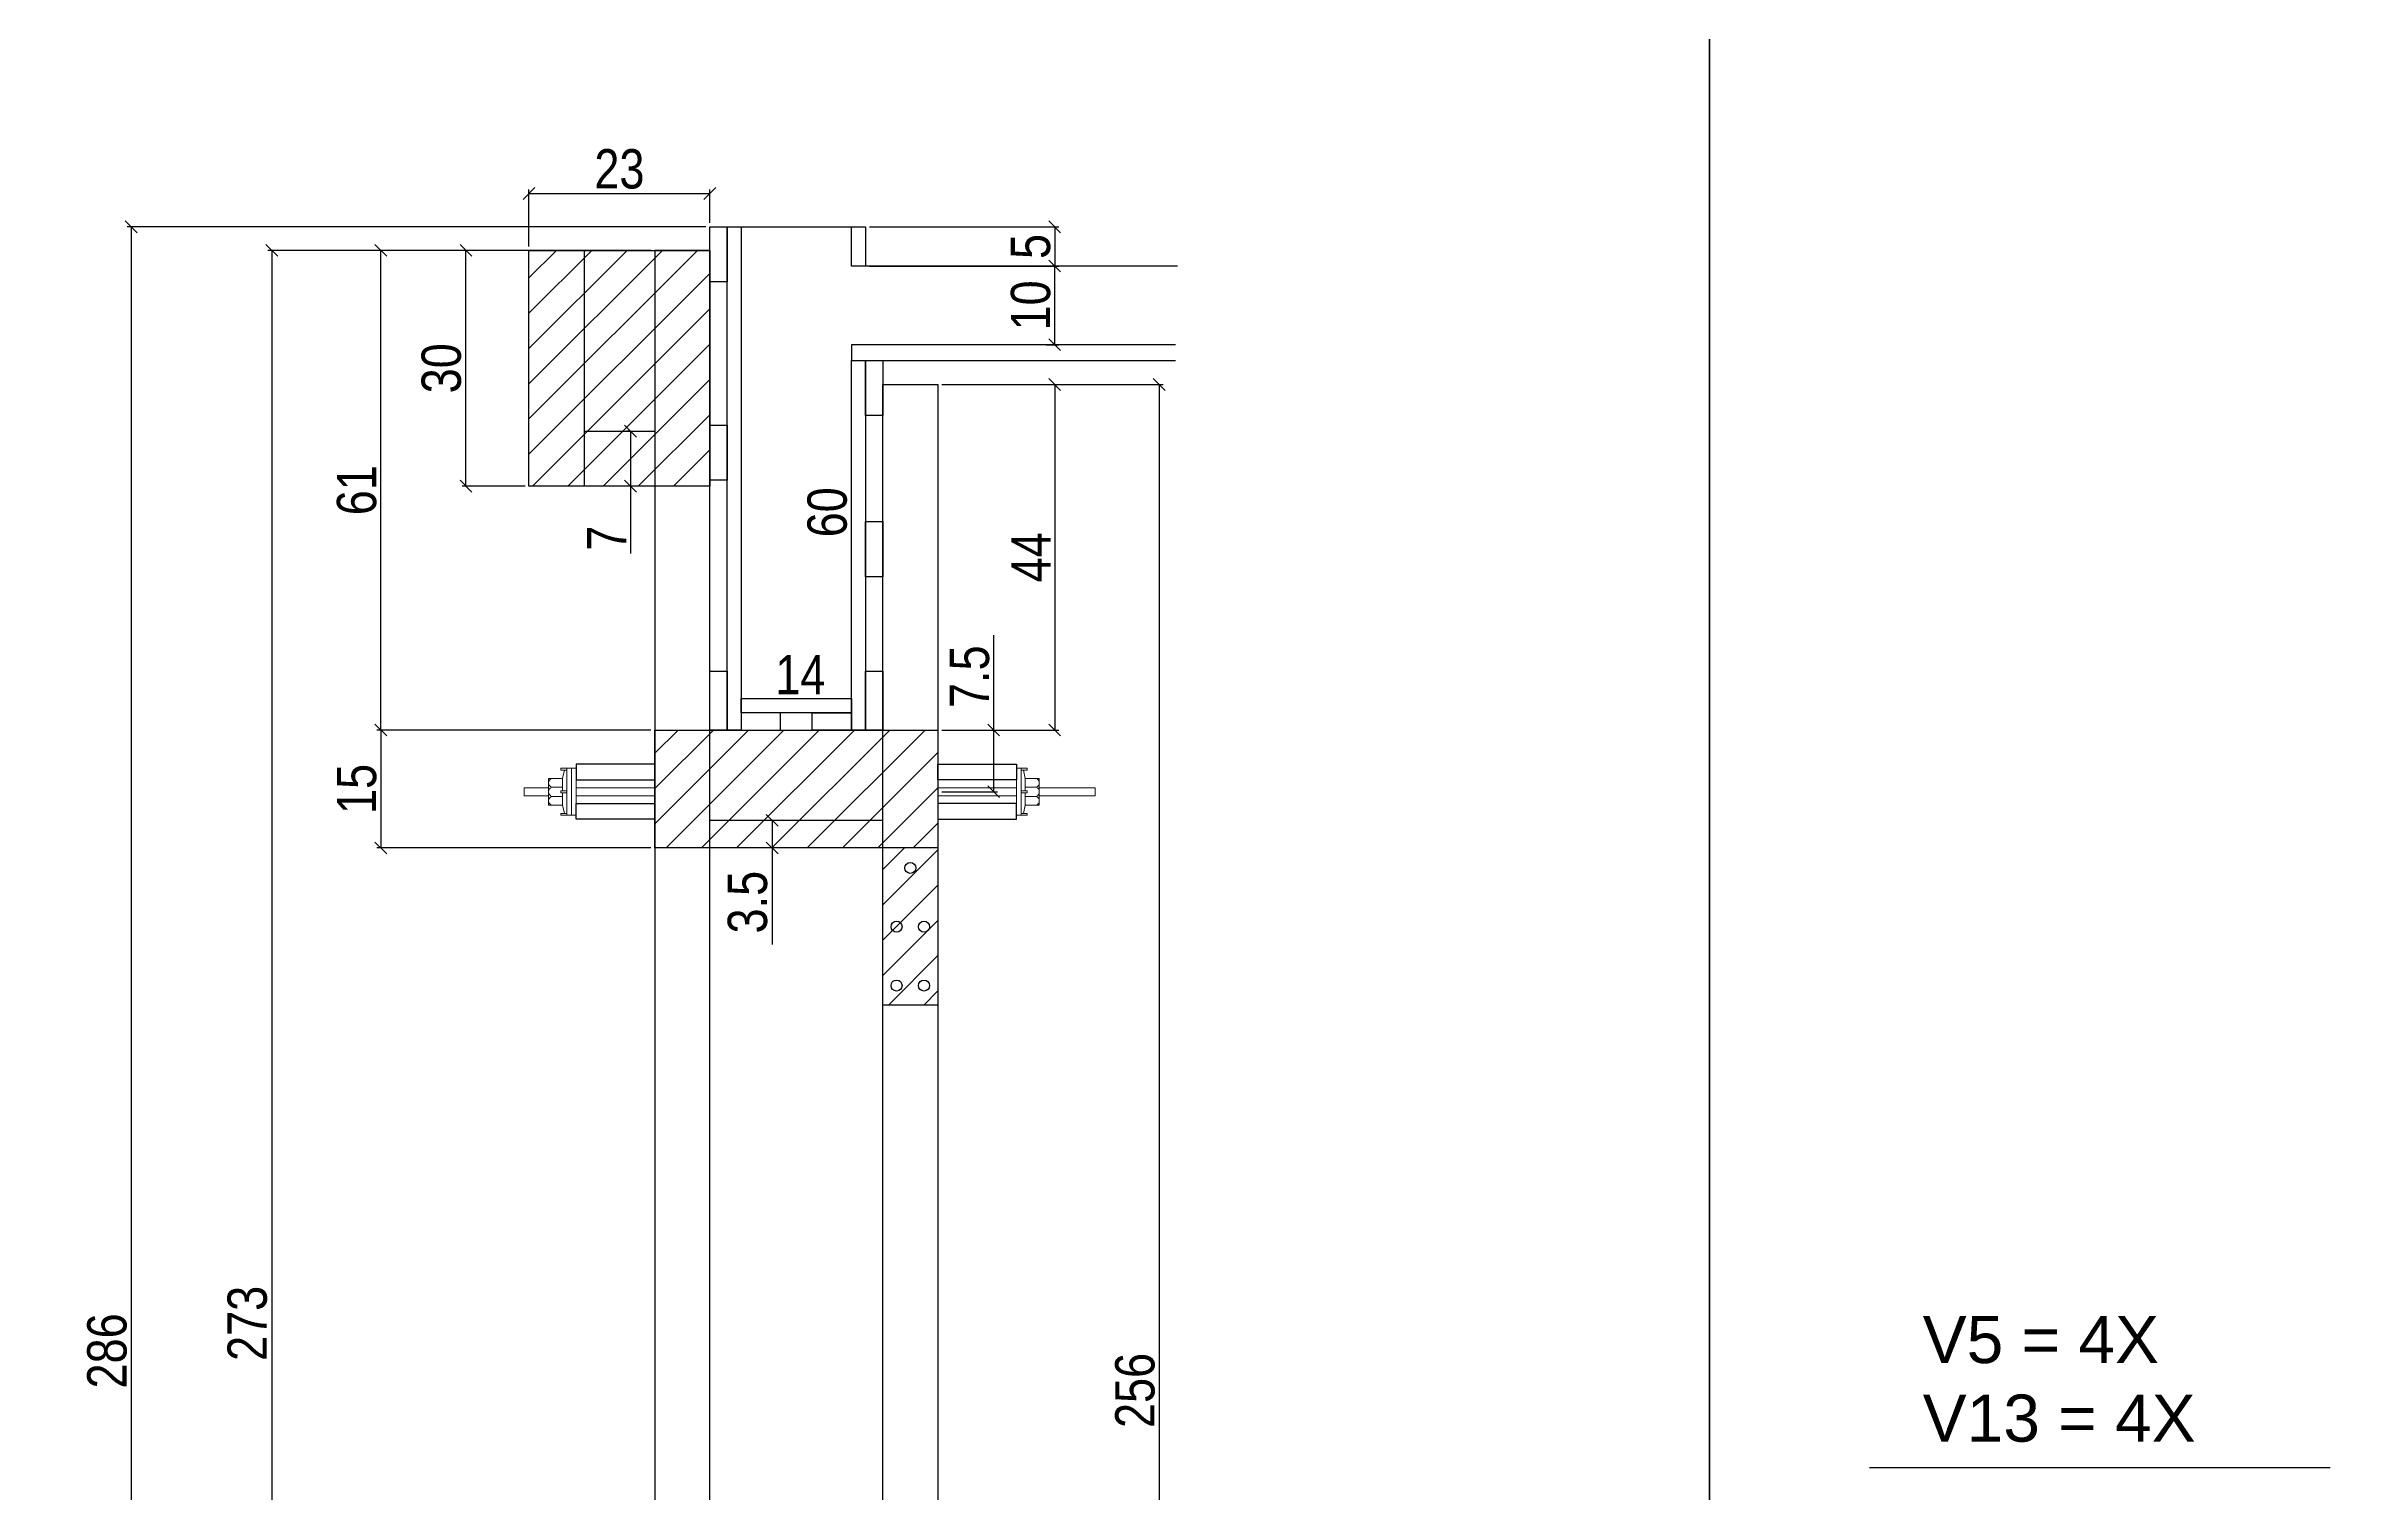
# Model space of a CAD drawing. Extents: x 15230 to 29563, y 3128 to 7338.
# Drawn here: x 16537 to 17124, y 4059 to 4427 of the extents above; entities that cross this region are included whole.
import ezdxf

# ---------------------------------------------------------------- set-up
doc = ezdxf.new("R2010")
doc.units = 0
doc.layers.add('BARRA_ANCORAGEM', color=1, linetype='Continuous', lineweight=15)
for name, color, linetype in [('COTA', 241, 'Continuous'), ('TIRAS REESCORAMENTO', 252, 'Continuous'), ('VIGAS', 3, 'Continuous')]:
    doc.layers.add(name, color=color, linetype=linetype)
doc.styles.add('COTA TECNICA 2X', font='techl___.ttf', dxfattribs={"height": 10})
doc.styles.add('R80-50', font='arial.ttf', dxfattribs={"height": 10})
doc.dimstyles.new('SECAO', dxfattribs={"dimscale": 0.333333, "dimtxt": 5, "dimasz": 9, "dimexe": 3, "dimexo": 3, "dimgap": 3, "dimtad": 1, "dimdec": 1, "dimlfac": 0.5, "dimzin": 12, "dimdsep": 46, "dimtxsty": 'COTA TECNICA 2X', "dimblk1": 'OBLIQUE', "dimblk2": 'OBLIQUE', "dimsah": 1, "dimcen": 0.9, "dimclrd": 4, "dimclre": 4, "dimclrt": 240, "dimadec": 1, "dimazin": 3, "dimtfac": 1, "dimtdec": 1, "dimtmove": 0, "dimatfit": 3, "dimfxl": 1, "dimtolj": 1, "dimtzin": 12, "dimarcsym": 0})

# ---------------------------------------------------------------- blocks, each defined once
blk = doc.blocks.new('_Oblique')
at = {"color": 0, "linetype": 'ByBlock', "lineweight": -2}
blk.add_line((-0.5, -0.5), (0.5, 0.5), dxfattribs=at)
blk = doc.blocks.new('*D153')
at = {"layer": 'COTA', "color": 4, "lineweight": -2, "transparency": 16777216}
for p, q in [((16691.1, 4374.7), (16593.69, 4374.7)), ((16594.69, 4374.7), (16594.69, 3828.6)), ((16691.1, 3828.6), (16593.69, 3828.6))]:
    blk.add_line(p, q, dxfattribs=at)
at = {"layer": 'DEFPOINTS', "color": 0, "transparency": 16777216}
for p in [(16692.1, 4374.7), (16594.69, 3828.6), (16692.1, 3828.6)]:
    blk.add_point(p, dxfattribs=at)
at = {"layer": 'COTA', "color": 4, "lineweight": -2, "transparency": 16777216, "xscale": 3, "yscale": 3, "zscale": 3}
for p, rotation in [((16594.69, 4374.7), 90), ((16594.69, 3828.6), 270)]:
    blk.add_blockref('_Oblique', p, dxfattribs=dict(at, rotation=rotation))
at = {"layer": 'COTA', "color": 240, "transparency": 16777216, "insert": (16588.47, 4101.65), "char_height": 10, "attachment_point": 5, "rotation": 90, "style": 'COTA TECNICA 2X'}
blk.add_mtext('\\A1;273', dxfattribs=at)
blk = doc.blocks.new('*D159')
at = {"layer": 'COTA', "color": 4, "lineweight": -2, "transparency": 16777216}
for p, q in [((16691.1, 4374.7), (16621.4, 4374.7)), ((16622.4, 4252.65), (16622.4, 4374.7)), ((16691.1, 4252.65), (16621.4, 4252.65))]:
    blk.add_line(p, q, dxfattribs=at)
at = {"layer": 'DEFPOINTS', "color": 0, "transparency": 16777216}
for p in [(16622.4, 4374.7), (16692.1, 4374.7), (16692.1, 4252.65)]:
    blk.add_point(p, dxfattribs=at)
at = {"layer": 'COTA', "color": 4, "lineweight": -2, "transparency": 16777216, "xscale": 3, "yscale": 3, "zscale": 3}
for p, rotation in [((16622.4, 4374.7), 90), ((16622.4, 4252.65), 270)]:
    blk.add_blockref('_Oblique', p, dxfattribs=dict(at, rotation=rotation))
at = {"layer": 'COTA', "color": 240, "transparency": 16777216, "insert": (16616.3, 4313.67), "char_height": 10, "attachment_point": 5, "rotation": 90, "style": 'COTA TECNICA 2X'}
blk.add_mtext('\\A1;61', dxfattribs=at)
blk = doc.blocks.new('*D160')
at = {"layer": 'COTA', "color": 4, "lineweight": -2, "transparency": 16777216}
for p, q in [((16765.1, 4340.57), (16794.85, 4340.57)), ((16793.85, 4340.57), (16793.85, 4252.65)), ((16765.1, 4252.65), (16794.85, 4252.65))]:
    blk.add_line(p, q, dxfattribs=at)
at = {"layer": 'DEFPOINTS', "color": 0, "transparency": 16777216}
for p in [(16764.1, 4340.57), (16764.1, 4252.65), (16793.85, 4252.65)]:
    blk.add_point(p, dxfattribs=at)
at = {"layer": 'COTA', "color": 4, "lineweight": -2, "transparency": 16777216, "xscale": 3, "yscale": 3, "zscale": 3}
for p, rotation in [((16793.85, 4340.57), 90), ((16793.85, 4252.65), 270)]:
    blk.add_blockref('_Oblique', p, dxfattribs=dict(at, rotation=rotation))
at = {"layer": 'COTA', "color": 240, "transparency": 16777216, "insert": (16787.78, 4296.61), "char_height": 10, "attachment_point": 5, "rotation": 90, "style": 'COTA TECNICA 2X'}
blk.add_mtext('\\A1;44', dxfattribs=at)
blk = doc.blocks.new('*D161')
at = {"layer": 'COTA', "color": 4, "lineweight": -2, "transparency": 16777216}
for p, q in [((16705.1, 4380.7), (16557.9, 4380.7)), ((16558.9, 4380.7), (16558.9, 3808.6)), ((16691.1, 3808.6), (16557.9, 3808.6))]:
    blk.add_line(p, q, dxfattribs=at)
at = {"layer": 'DEFPOINTS', "color": 0, "transparency": 16777216}
for p in [(16706.1, 4380.7), (16558.9, 3808.6), (16692.1, 3808.6)]:
    blk.add_point(p, dxfattribs=at)
at = {"layer": 'COTA', "color": 4, "lineweight": -2, "transparency": 16777216, "xscale": 3, "yscale": 3, "zscale": 3}
for p, rotation in [((16558.9, 4380.7), 90), ((16558.9, 3808.6), 270)]:
    blk.add_blockref('_Oblique', p, dxfattribs=dict(at, rotation=rotation))
at = {"layer": 'COTA', "color": 240, "transparency": 16777216, "insert": (16552.78, 4094.65), "char_height": 10, "attachment_point": 5, "rotation": 90, "style": 'COTA TECNICA 2X'}
blk.add_mtext('\\A1;286', dxfattribs=at)
blk = doc.blocks.new('*D163')
at = {"layer": 'DEFPOINTS', "color": 0, "transparency": 16777216}
for p in [(16729.14, 4380.7), (16742.1, 4380.7), (16729.14, 4260.65)]:
    blk.add_point(p, dxfattribs=at)
at = {"layer": 'COTA', "color": 240, "transparency": 16777216, "insert": (16736, 4308.05), "char_height": 10, "attachment_point": 5, "rotation": 90, "style": 'COTA TECNICA 2X'}
blk.add_mtext('\\A1;60', dxfattribs=at)
blk = doc.blocks.new('*D164')
at = {"layer": 'DEFPOINTS', "color": 0, "transparency": 16777216}
for p in [(16714.1, 4260.65), (16742.1, 4260.65), (16742.1, 4260.65)]:
    blk.add_point(p, dxfattribs=at)
at = {"layer": 'COTA', "color": 240, "transparency": 16777216, "insert": (16729.14, 4266.72), "char_height": 10, "attachment_point": 5, "style": 'COTA TECNICA 2X'}
blk.add_mtext('\\A1;14', dxfattribs=at)
blk = doc.blocks.new('*D166')
at = {"layer": 'COTA', "color": 4, "lineweight": -2, "transparency": 16777216}
for p, q in [((16793.85, 4350.7), (16793.85, 4370.7)), ((16794.85, 4370.7), (16794.85, 4370.7)), ((16791.7, 4350.7), (16794.85, 4350.7))]:
    blk.add_line(p, q, dxfattribs=at)
at = {"layer": 'DEFPOINTS', "color": 0, "transparency": 16777216}
for p in [(16793.85, 4370.7), (16793.85, 4370.7), (16790.7, 4350.7)]:
    blk.add_point(p, dxfattribs=at)
at = {"layer": 'COTA', "color": 4, "lineweight": -2, "transparency": 16777216, "xscale": 3, "yscale": 3, "zscale": 3}
for p, rotation in [((16793.85, 4370.7), 90), ((16793.85, 4350.7), 270)]:
    blk.add_blockref('_Oblique', p, dxfattribs=dict(at, rotation=rotation))
at = {"layer": 'COTA', "color": 240, "transparency": 16777216, "insert": (16787.75, 4360.7), "char_height": 10, "attachment_point": 5, "rotation": 90, "style": 'COTA TECNICA 2X'}
blk.add_mtext('\\A1;10', dxfattribs=at)
blk = doc.blocks.new('*D167')
at = {"layer": 'COTA', "color": 4, "lineweight": -2, "transparency": 16777216}
for p, q in [((16766.1, 4340.57), (16821.4, 4340.57)), ((16820.4, 4340.57), (16820.4, 3828.6)), ((16766.1, 3828.6), (16821.4, 3828.6))]:
    blk.add_line(p, q, dxfattribs=at)
at = {"layer": 'DEFPOINTS', "color": 0, "transparency": 16777216}
for p in [(16765.1, 4340.57), (16765.1, 3828.6), (16820.4, 3828.6)]:
    blk.add_point(p, dxfattribs=at)
at = {"layer": 'COTA', "color": 4, "lineweight": -2, "transparency": 16777216, "xscale": 3, "yscale": 3, "zscale": 3}
for p, rotation in [((16820.4, 4340.57), 90), ((16820.4, 3828.6), 270)]:
    blk.add_blockref('_Oblique', p, dxfattribs=dict(at, rotation=rotation))
at = {"layer": 'COTA', "color": 240, "transparency": 16777216, "insert": (16814.29, 4084.59), "char_height": 10, "attachment_point": 5, "rotation": 90, "style": 'COTA TECNICA 2X'}
blk.add_mtext('\\A1;256', dxfattribs=at)
blk = doc.blocks.new('*D169')
at = {"layer": 'COTA', "color": 4, "lineweight": -2, "transparency": 16777216}
for p, q in [((16691.1, 4252.65), (16621.4, 4252.65)), ((16622.4, 4252.65), (16622.4, 4222.65)), ((16691.1, 4222.65), (16621.4, 4222.65))]:
    blk.add_line(p, q, dxfattribs=at)
at = {"layer": 'DEFPOINTS', "color": 0, "transparency": 16777216}
for p in [(16692.1, 4252.65), (16622.4, 4222.65), (16692.1, 4222.65)]:
    blk.add_point(p, dxfattribs=at)
at = {"layer": 'COTA', "color": 4, "lineweight": -2, "transparency": 16777216, "xscale": 3, "yscale": 3, "zscale": 3}
for p, rotation in [((16622.4, 4252.65), 90), ((16622.4, 4222.65), 270)]:
    blk.add_blockref('_Oblique', p, dxfattribs=dict(at, rotation=rotation))
at = {"layer": 'COTA', "color": 240, "transparency": 16777216, "insert": (16616.29, 4237.65), "char_height": 10, "attachment_point": 5, "rotation": 90, "style": 'COTA TECNICA 2X'}
blk.add_mtext('\\A1;15', dxfattribs=at)
blk = doc.blocks.new('A$C51C4441F')
at = {"layer": 'BARRA_ANCORAGEM'}
for p, q in [((-2.25, 3.4), (-5.81, 3.39)), ((-5.81, 3.39), (-5.81, -3.39)), ((-2.25, 1.2), (-5.02, 1.2)), ((-2.25, 3.4), (-1.79, 5.5)), ((-2.25, 3.4), (-2.25, 3.4)), ((-2.25, 3.4), (-2.25, 0.25)), ((-2.25, -3.4), (-5.81, -3.39)), ((-2.25, -1.2), (-5.02, -1.2)), ((-2.25, -0.25), (-2.25, -3.4)), ((-2.25, -3.4), (-1.79, -5.5))]:
    blk.add_line(p, q, dxfattribs=at)
for points in [[(-2.7, 6), (-1.2, 6), (-1.2, 5.5), (-2.7, 5.5)], [(-1.2, -6), (0, -6), (0, 6), (-1.2, 6)], [(-2.7, 0.25), (-1.2, 0.25), (-1.2, -0.25), (-2.7, -0.25)], [(-2.7, -6), (-1.2, -6), (-1.2, -5.5), (-2.7, -5.5)]]:
    blk.add_lwpolyline(points, close=True, dxfattribs=at)
for centre, radius, start, end in [((-4.66, 2.3), 1.15, 107.78452, 252.2718), ((-4.52, 0), 1.3, 112.64802, 247.40829), ((-4.66, -2.3), 1.15, 107.78452, 252.2718)]:
    blk.add_arc(centre, radius, start, end, dxfattribs=at)
blk = doc.blocks.new('*D192')
at = {"layer": 'COTA', "color": 4, "lineweight": -2, "transparency": 16777216}
for p, q in [((16778.32, 4252.65), (16778.32, 4276.8)), ((16765.1, 4252.65), (16779.32, 4252.65)), ((16778.32, 4236.94), (16778.32, 4252.65)), ((16765.1, 4236.94), (16779.32, 4236.94))]:
    blk.add_line(p, q, dxfattribs=at)
at = {"layer": 'DEFPOINTS', "color": 0, "transparency": 16777216}
for p in [(16764.1, 4252.65), (16778.32, 4252.65), (16764.1, 4236.94)]:
    blk.add_point(p, dxfattribs=at)
at = {"layer": 'COTA', "color": 4, "lineweight": -2, "transparency": 16777216, "xscale": 3, "yscale": 3, "zscale": 3}
for p, rotation in [((16778.32, 4252.65), 90), ((16778.32, 4236.94), 270)]:
    blk.add_blockref('_Oblique', p, dxfattribs=dict(at, rotation=rotation))
at = {"layer": 'COTA', "color": 240, "transparency": 16777216, "insert": (16772.21, 4266.22), "char_height": 10, "attachment_point": 5, "rotation": 90, "style": 'COTA TECNICA 2X'}
blk.add_mtext('\\A1;7.5', dxfattribs=at)
blk = doc.blocks.new('*D193')
at = {"layer": 'COTA', "color": 4, "lineweight": -2, "transparency": 16777216}
for p, q in [((16727.1, 4229.65), (16720.95, 4229.65)), ((16721.95, 4229.65), (16721.95, 4222.65)), ((16727.1, 4222.65), (16720.95, 4222.65)), ((16721.95, 4222.65), (16721.95, 4198.04))]:
    blk.add_line(p, q, dxfattribs=at)
at = {"layer": 'DEFPOINTS', "color": 0, "transparency": 16777216}
for p in [(16728.1, 4229.65), (16721.95, 4222.65), (16728.1, 4222.65)]:
    blk.add_point(p, dxfattribs=at)
at = {"layer": 'COTA', "color": 4, "lineweight": -2, "transparency": 16777216, "xscale": 3, "yscale": 3, "zscale": 3}
for p, rotation in [((16721.95, 4229.65), 90), ((16721.95, 4222.65), 270)]:
    blk.add_blockref('_Oblique', p, dxfattribs=dict(at, rotation=rotation))
at = {"layer": 'COTA', "color": 240, "transparency": 16777216, "insert": (16715.73, 4208.84), "char_height": 10, "attachment_point": 5, "rotation": 90, "style": 'COTA TECNICA 2X'}
blk.add_mtext('\\A1;3.5', dxfattribs=at)
blk = doc.blocks.new('*D194')
at = {"layer": 'COTA', "color": 4, "lineweight": -2, "transparency": 16777216}
for p, q in [((16746.7, 4380.7), (16794.85, 4380.7)), ((16793.85, 4380.7), (16793.85, 4370.7)), ((16746.7, 4370.7), (16794.85, 4370.7))]:
    blk.add_line(p, q, dxfattribs=at)
at = {"layer": 'DEFPOINTS', "color": 0, "transparency": 16777216}
for p in [(16745.7, 4380.7), (16745.7, 4370.7), (16793.85, 4370.7)]:
    blk.add_point(p, dxfattribs=at)
at = {"layer": 'COTA', "color": 4, "lineweight": -2, "transparency": 16777216, "xscale": 3, "yscale": 3, "zscale": 3}
for p, rotation in [((16793.85, 4380.7), 90), ((16793.85, 4370.7), 270)]:
    blk.add_blockref('_Oblique', p, dxfattribs=dict(at, rotation=rotation))
at = {"layer": 'COTA', "color": 240, "transparency": 16777216, "insert": (16787.74, 4375.7), "char_height": 10, "attachment_point": 5, "rotation": 90, "style": 'COTA TECNICA 2X'}
blk.add_mtext('\\A1;5', dxfattribs=at)
blk = doc.blocks.new('*D200')
at = {"layer": 'COTA', "color": 4, "lineweight": -2, "transparency": 16777216}
for p, q in [((16659.1, 4374.7), (16643.06, 4374.7)), ((16644.06, 4314.7), (16644.06, 4374.7)), ((16659.1, 4314.7), (16643.06, 4314.7))]:
    blk.add_line(p, q, dxfattribs=at)
at = {"layer": 'DEFPOINTS', "color": 0, "transparency": 16777216}
for p in [(16644.06, 4374.7), (16660.1, 4374.7), (16660.1, 4314.7)]:
    blk.add_point(p, dxfattribs=at)
at = {"layer": 'COTA', "color": 4, "lineweight": -2, "transparency": 16777216, "xscale": 3, "yscale": 3, "zscale": 3}
for p, rotation in [((16644.06, 4374.7), 90), ((16644.06, 4314.7), 270)]:
    blk.add_blockref('_Oblique', p, dxfattribs=dict(at, rotation=rotation))
at = {"layer": 'COTA', "color": 240, "transparency": 16777216, "insert": (16637.84, 4344.7), "char_height": 10, "attachment_point": 5, "rotation": 90, "style": 'COTA TECNICA 2X'}
blk.add_mtext('\\A1;30', dxfattribs=at)
blk = doc.blocks.new('*D201')
at = {"layer": 'COTA', "color": 4, "lineweight": -2, "transparency": 16777216}
for p, q in [((16660.1, 4375.7), (16660.1, 4390.17)), ((16660.1, 4389.17), (16706.1, 4389.17)), ((16706.1, 4381.7), (16706.1, 4390.17))]:
    blk.add_line(p, q, dxfattribs=at)
at = {"layer": 'DEFPOINTS', "color": 0, "transparency": 16777216}
for p in [(16706.1, 4389.17), (16706.1, 4380.7), (16660.1, 4374.7)]:
    blk.add_point(p, dxfattribs=at)
at = {"layer": 'COTA', "color": 4, "lineweight": -2, "transparency": 16777216, "xscale": 3, "yscale": 3, "zscale": 3, "rotation": 180}
blk.add_blockref('_Oblique', (16660.1, 4389.17), dxfattribs=at)
at = {"layer": 'COTA', "color": 4, "lineweight": -2, "transparency": 16777216, "xscale": 3, "yscale": 3, "zscale": 3}
blk.add_blockref('_Oblique', (16706.1, 4389.17), dxfattribs=at)
at = {"layer": 'COTA', "color": 240, "transparency": 16777216, "insert": (16683.1, 4395.39), "char_height": 10, "attachment_point": 5, "style": 'COTA TECNICA 2X'}
blk.add_mtext('\\A1;23', dxfattribs=at)
blk = doc.blocks.new('*D202')
at = {"layer": 'COTA', "color": 4, "lineweight": -2, "transparency": 16777216}
for p, q in [((16685.47, 4328.7), (16684.91, 4328.7)), ((16685.91, 4328.7), (16685.91, 4314.7)), ((16685.47, 4314.7), (16684.91, 4314.7)), ((16685.91, 4314.7), (16685.91, 4297.59))]:
    blk.add_line(p, q, dxfattribs=at)
at = {"layer": 'DEFPOINTS', "color": 0, "transparency": 16777216}
for p in [(16686.47, 4328.7), (16685.91, 4314.7), (16686.47, 4314.7)]:
    blk.add_point(p, dxfattribs=at)
at = {"layer": 'COTA', "color": 4, "lineweight": -2, "transparency": 16777216, "xscale": 3, "yscale": 3, "zscale": 3}
for p, rotation in [((16685.91, 4328.7), 90), ((16685.91, 4314.7), 270)]:
    blk.add_blockref('_Oblique', p, dxfattribs=dict(at, rotation=rotation))
at = {"layer": 'COTA', "color": 240, "transparency": 16777216, "insert": (16679.84, 4301.45), "char_height": 10, "attachment_point": 5, "rotation": 90, "style": 'COTA TECNICA 2X'}
blk.add_mtext('\\A1;7', dxfattribs=at)

msp = doc.modelspace()

# ---------------------------------------------------------------- hatches: boundary and pattern name
at = {"layer": 'COTA'}
h = msp.add_hatch(dxfattribs=at)
h.set_pattern_fill('ANSI31', color=256, scale=2, style=0)
h.set_pattern_definition([(45, (-2950.827, -749.0776), (-4.490128, 4.490128), [])])
h.paths.add_polyline_path([(16706.1, 4314.7), (16660.1, 4314.7), (16660.1, 4374.7), (16706.1, 4374.7)])
h = msp.add_hatch(dxfattribs=at)
h.set_pattern_fill('ANSI31', color=256, scale=2, style=0)
h.set_pattern_definition([(45, (-7932.85, -209044.4215), (-4.49012806, 4.49012806), [])])
h.paths.add_polyline_path([(16764.1, 4222.65), (16764.1, 4252.65), (16692.1, 4252.65), (16692.1, 4222.65)])
h = msp.add_hatch(dxfattribs=at)
h.set_pattern_fill('ANSI31', color=256, scale=2, style=0)
h.set_pattern_definition([(45, (-6909.6265, -194036.762), (-4.49012806, 4.49012806), [])])
h.paths.add_polyline_path([(16750.23, 4182.62), (16764.23, 4182.62), (16764.23, 4222.56), (16750.23, 4222.56)])

# ---------------------------------------------------------------- linework, layer by layer
at = {"linetype": 'Continuous'}
for p, q in [((16674.1, 4374.7), (16674.1, 4314.7)), ((16674.1, 4328.7), (16692.1, 4328.7)), ((16692.1, 4222.65), (16692.1, 4252.65)), ((16692.1, 4252.65), (16764.1, 4252.65)), ((16764.1, 4252.65), (16764.1, 4222.65)), ((16750.1, 4229.65), (16706.1, 4229.65)), ((16764.1, 4222.65), (16692.1, 4222.65))]:
    msp.add_line(p, q, dxfattribs=at)
msp.add_line((16764.1, 4182.62), (16750.1, 4182.62))
for points in [[(16706.1, 4314.7), (16660.1, 4314.7), (16660.1, 4374.7), (16706.1, 4374.7)], [(16692.1, 3828.6), (16706.1, 3828.6), (16706.1, 4374.7), (16692.1, 4374.7)]]:
    msp.add_lwpolyline(points, close=True, dxfattribs=at)
msp.add_lwpolyline([(16750.1, 4229.65), (16750.1, 4340.57), (16764.1, 4340.57), (16764.1, 3828.6), (16750.1, 3828.6), (16750.1, 4229.65)], dxfattribs=at)
for centre in [(16757.1, 4217.56), (16753.6, 4202.59), (16760.6, 4202.59), (16753.6, 4187.62), (16760.6, 4187.62)]:
    msp.add_circle(centre, 1.4)
at = {"layer": 'BARRA_ANCORAGEM'}
for points in [[(16670.9, 4242.94), (16672.1, 4242.94), (16672.1, 4230.94), (16670.9, 4230.94)], [(16785.3, 4242.94), (16784.1, 4242.94), (16784.1, 4230.94), (16785.3, 4230.94)], [(16658.9, 4235.94), (16665.09, 4235.94), (16665.09, 4237.94), (16658.9, 4237.94)], [(16672.1, 4235.94), (16692.1, 4235.94), (16692.1, 4237.94), (16672.1, 4237.94)], [(16784.1, 4235.94), (16764.1, 4235.94), (16764.1, 4237.94), (16784.1, 4237.94)], [(16789.92, 4235.94), (16804.1, 4235.94), (16804.1, 4237.94), (16789.92, 4237.94)]]:
    msp.add_lwpolyline(points, close=True, dxfattribs=at)
at = {"layer": 'TIRAS REESCORAMENTO', "linetype": 'ByBlock'}
for p, q in [((16714.1, 4380.7), (16742.1, 4380.7)), ((16825.07, 4370.7), (16742.1, 4370.7)), ((16742.1, 4346.7), (16824.58, 4346.7))]:
    msp.add_line(p, q, dxfattribs=at)
for points in [[(16706.1, 4380.7), (16710.5, 4380.7), (16710.5, 4366.7), (16706.1, 4366.7)], [(16745.7, 4346.7), (16750.1, 4346.7), (16750.1, 4332.7), (16745.7, 4332.7)], [(16706.1, 4330.26), (16710.5, 4330.26), (16710.5, 4316.26), (16706.1, 4316.26)], [(16745.7, 4305.67), (16750.1, 4305.67), (16750.1, 4291.67), (16745.7, 4291.67)], [(16706.1, 4267.65), (16710.5, 4267.65), (16710.5, 4252.65), (16706.1, 4252.65)], [(16745.7, 4267.65), (16750.1, 4267.65), (16750.1, 4252.65), (16745.7, 4252.65)], [(16742.1, 4257.05), (16714.1, 4257.05), (16714.1, 4260.65), (16742.1, 4260.65)], [(16724.07, 4252.65), (16724.07, 4257.05), (16714.1, 4257.05), (16714.1, 4252.65)], [(16732.14, 4252.65), (16732.14, 4257.05), (16742.1, 4257.05), (16742.1, 4252.65)], [(16672.1, 4239.94), (16692.1, 4239.94), (16692.1, 4243.94), (16672.1, 4243.94)], [(16784.1, 4239.94), (16764.1, 4239.94), (16764.1, 4243.94), (16784.1, 4243.94)], [(16672.1, 4233.94), (16692.1, 4233.94), (16692.1, 4229.94), (16672.1, 4229.94)], [(16784.1, 4233.94), (16764.1, 4233.94), (16764.1, 4229.94), (16784.1, 4229.94)]]:
    msp.add_lwpolyline(points, close=True, dxfattribs=at)
for points in [[(16714.1, 4252.65), (16710.5, 4252.65), (16710.5, 4380.7), (16714.1, 4380.7), (16714.1, 4252.65)], [(16745.7, 4370.7), (16742.1, 4370.7), (16742.1, 4380.7), (16745.7, 4380.7), (16745.7, 4370.7)], [(16824.58, 4350.7), (16742.1, 4350.7), (16742.1, 4346.7), (16824.58, 4346.7)], [(16745.7, 4252.65), (16742.1, 4252.65), (16742.1, 4346.7), (16745.7, 4346.7), (16745.7, 4252.65)]]:
    msp.add_lwpolyline(points, dxfattribs=at)
at = {"layer": 'VIGAS', "color": 7}
msp.add_line((17001.15, 4064.94), (17118.3, 4064.94), dxfattribs=at)
at = {"layer": 'VIGAS'}
for points in [[(16960.43, 3633.99), (16336.15, 3633.99), (16336.15, 4598.78), (16960.43, 4598.78)], [(17584.71, 3633.99), (16960.43, 3633.99), (16960.43, 4598.78), (17584.71, 4598.78)]]:
    msp.add_lwpolyline(points, close=True, dxfattribs=at)

# ---------------------------------------------------------------- block references
at = {"layer": 'BARRA_ANCORAGEM', "xscale": -1, "rotation": 180}
msp.add_blockref('A$C51C4441F', (16670.9, 4236.94), dxfattribs=at)
at = {"layer": 'BARRA_ANCORAGEM', "xscale": -1}
msp.add_blockref('A$C51C4441F', (16784.1, 4236.94), dxfattribs=at)

# ---------------------------------------------------------------- texts
at = {"layer": 'VIGAS', "color": 7, "style": 'R80-50'}
for s, p in [('V5 = 4X', (17014.65, 4091.55)), ('V13 = 4X', (17014.65, 4071.55))]:
    msp.add_text(s, height=12, dxfattribs=at).set_placement(p)

# ---------------------------------------------------------------- dimensions: what is measured, and where the dimension line sits
at = {"layer": 'COTA', "color": 3}
dim = msp.add_linear_dim(base=(16706.1, 4389.17), p1=(16660.1, 4374.7), p2=(16706.1, 4380.7), dimstyle='SECAO', dxfattribs=at)
dim.commit()
dim.dimension.update_dxf_attribs({"geometry": '*D201', "text_midpoint": (16683.1, 4395.39)})
for base, p1, p2, picture, middle in [((16558.8997, 3808.6033), (16706.1006, 4380.6965), (16692.1006, 3808.6033), '*D161', (16552.7754, 4094.6499)), ((16594.6937, 3828.6033), (16692.1006, 4374.6965), (16692.1006, 3828.6033), '*D153', (16588.4744, 4101.6499)), ((16622.4, 4374.7), (16692.1, 4252.65), (16692.1, 4374.7), '*D159', (16616.3, 4313.67)), ((16644.06, 4374.7), (16660.1, 4314.7), (16660.1, 4374.7), '*D200', (16637.84, 4344.7)), ((16793.85, 4370.7), (16790.7, 4350.7), (16793.85, 4370.7), '*D166', (16787.75, 4360.7)), ((16793.85, 4252.65), (16764.1, 4340.57), (16764.1, 4252.65), '*D160', (16787.78, 4296.61)), ((16820.4, 3828.6), (16765.1, 4340.57), (16765.1, 3828.6), '*D167', (16814.29, 4084.59)), ((16622.4, 4222.65), (16692.1, 4252.65), (16692.1, 4222.65), '*D169', (16616.29, 4237.65)), ((16721.95, 4222.65), (16728.1, 4229.65), (16728.1, 4222.65), '*D193', (16715.73, 4208.84))]:
    dim = msp.add_linear_dim(base=base, p1=p1, p2=p2, angle=90, dimstyle='SECAO', dxfattribs=at)
    dim.commit()
    dim.dimension.update_dxf_attribs({"geometry": picture, "text_midpoint": middle})
dim = msp.add_linear_dim(base=(16742.1, 4380.7), p1=(16729.14, 4260.65), p2=(16729.14, 4380.7), angle=90, dimstyle='SECAO', override={"dimse1": 1, "dimse2": 1, "dimsd1": 1, "dimsd2": 1}, dxfattribs=at)
dim.commit()
dim.dimension.update_dxf_attribs({"geometry": '*D163', "text_midpoint": (16742.1, 4308.05), "dimtype": 160})
for base, p1, p2, picture, middle in [((16793.85, 4370.7), (16745.7, 4380.7), (16745.7, 4370.7), '*D194', (16793.85, 4375.7)), ((16685.91, 4314.7), (16686.47, 4328.7), (16686.47, 4314.7), '*D202', (16685.91, 4301.45))]:
    dim = msp.add_linear_dim(base=base, p1=p1, p2=p2, angle=90, dimstyle='SECAO', dxfattribs=at)
    dim.commit()
    dim.dimension.update_dxf_attribs({"geometry": picture, "text_midpoint": middle, "dimtype": 160})
dim = msp.add_linear_dim(base=(16778.32, 4252.65), p1=(16764.1, 4236.94), p2=(16764.1, 4252.65), angle=90, text='7.5', dimstyle='SECAO', dxfattribs=at)
dim.commit()
dim.dimension.update_dxf_attribs({"geometry": '*D192', "text_midpoint": (16772.21, 4266.22)})
dim = msp.add_linear_dim(base=(16742.1, 4260.65), p1=(16714.1, 4260.65), p2=(16742.1, 4260.65), dimstyle='SECAO', override={"dimse1": 1, "dimse2": 1, "dimsd1": 1, "dimsd2": 1}, dxfattribs=at)
dim.commit()
dim.dimension.update_dxf_attribs({"geometry": '*D164', "text_midpoint": (16729.14, 4260.65), "dimtype": 160})

doc.saveas('drawing.dxf')
